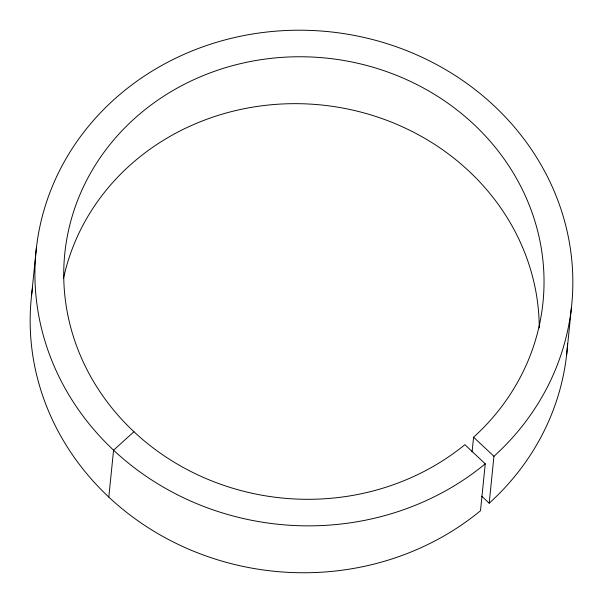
<?xml version="1.0" encoding="UTF-8"?>
<svg xmlns="http://www.w3.org/2000/svg" width="603" height="603" viewBox="0 0 603 603"><rect width="100%" height="100%" fill="white"/><g stroke="black" fill="none" stroke-linecap="round" stroke-linejoin="round"><path stroke-width="0.9" d="M31.605 295.04L36.368 248.135M108.804 497.083L113.568 450.185L133.956 431.733M472.089 451.926L473.581 437.205A240.341 221.067 5.8 0 0 370.046 66.375A240.341 221.067 5.8 0 0 69.933 324.369A240.341 221.067 5.8 0 0 464.875 444.69L485.257 463.813L480.493 510.718A269.179 247.599 5.8 0 1 174.41 542.549A269.179 247.599 5.8 0 1 32.547 287.819M481.714 496.209L489.184 503.211L493.947 456.305A269.179 247.599 5.8 0 0 377.523 40.853A269.179 247.599 5.8 0 0 42.082 330.791A269.179 247.599 5.8 0 0 485.257 463.813M566.632 354.835L571.395 307.929M473.581 437.205L493.947 456.305M567.604 343.906A269.179 247.599 5.8 0 1 489.184 503.211M63.503 278.48A240.341 221.067 5.8 0 1 322.047 105.058A240.341 221.067 5.8 0 1 539.263 327.889"/></g></svg>
